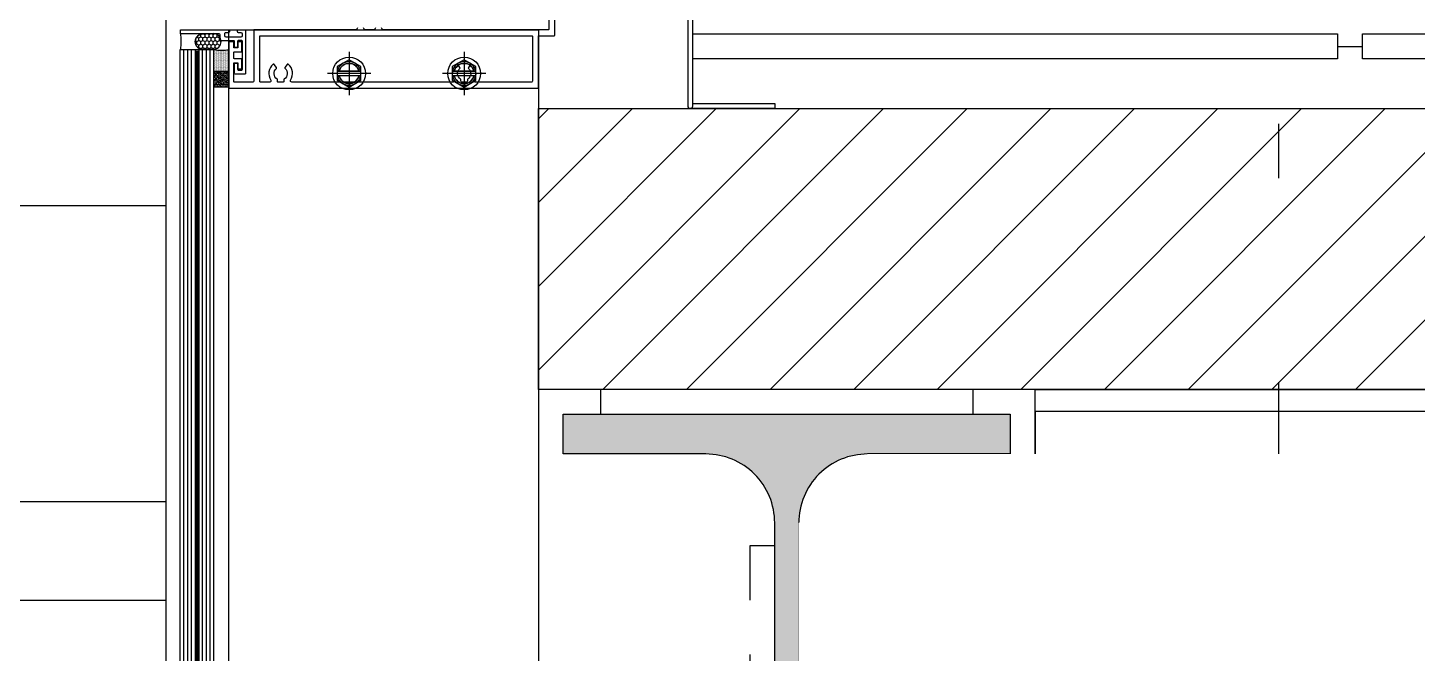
# Model space of a CAD drawing. Header units: millimetres. Extents: x -101 to 3415, y -52 to 1366.
# Drawn here: x 226.011 to 228.569, y 96.546 to 97.697 of the extents above; entities that cross this region are included whole.
import ezdxf

# ---------------------------------------------------------------- set-up
doc = ezdxf.new("R2010")
doc.units = ezdxf.units.MM
doc.set_wipeout_variables(frame=1)
doc.linetypes.add('DASHDOT2', pattern=[0.5, 0.25, -0.125, 0, -0.125])
doc.linetypes.add('OCULTA2', pattern=[0.30000000000000004, 0.2, -0.1])
doc.layers.add('00_ARQ', color=8, linetype='Continuous')
doc.layers.add('A-ESTRUCTURA', color=6, linetype='Continuous')

# ---------------------------------------------------------------- blocks, each defined once
blk = doc.blocks.new('A$C4DC86443')
at = {"layer": 'A-ESTRUCTURA', "color": 8, "linetype": 'OCULTA2', "ltscale": 0.1}
for points in [[(-0.07500000000000284, 0.01000000000000004), (0.07500000000000284, 0.01000000000000004), (0.07500000000000284, 0), (-0.07500000000000284, 0)], [(0.004850000000004684, -0.3530000000000101), (0.004850000000004684, -0.05300000000001009), (0.0148500000000098, -0.05300000000001009), (0.0148500000000098, -0.3530000000000101)], [(-0.1000000000000085, -0.413), (0.1000000000000085, -0.413), (0.1000000000000085, -0.423), (-0.1000000000000085, -0.423)]]:
    blk.add_lwpolyline(points, close=True, dxfattribs=at)

msp = doc.modelspace()

# ---------------------------------------------------------------- hatches: boundary and pattern name
at = {"layer": '00_ARQ'}
h = msp.add_hatch(dxfattribs=at)
h.set_pattern_fill('PLASTI', color=9, scale=0.2286459215875386)
h.set_pattern_definition([(0, (-3488.395460651146, -6.623347380706074), (0, 1.451901602080869), []), (0, (-3488.395460651146, -6.441859680445821), (0, 1.451901602080869), []), (0, (-3488.395460651146, -6.260371980186391), (0, 1.451901602080869), []), (0, (-3488.395460651146, -5.715908879404809), (0, 1.451901602080869), [])])
edge = h.paths.add_edge_path()
edge.add_line((226.264863185037, 169.1230504401843), (226.2648633632448, 80.53740597466133))
edge.add_line((226.2648633632448, 80.53740597466133), (213.917933543058, 80.53740597434918))
edge.add_line((213.917933543058, 80.53740597434918), (213.9179334248256, 179.9983814496445))
edge.add_line((213.9179334248256, 179.9983814496445), (255.1870279724881, 179.9983814496445))
edge.add_line((255.1870279724881, 179.9983814496445), (255.1870279724881, 163.5358751338373))
edge.add_line((255.1870279724881, 163.5358751338373), (242.2387789263361, 163.535875095341))
edge.add_line((242.2387789263361, 163.535875095341), (242.2387789263361, 175.3340046492597))
edge.add_line((242.2387789263361, 175.3340046492597), (234.0075257491843, 175.3340046492588))
edge.add_line((234.0075257491843, 175.3340046492588), (234.0075257491843, 163.535875095341))
edge.add_line((234.0075257491843, 163.535875095341), (227.23491947146, 163.5358742858918))
edge.add_line((227.23491947146, 163.5358742858918), (227.2349194471125, 163.7409483788618))
edge.add_line((227.2349194471125, 163.7409483788618), (226.9508009497627, 163.7409483788972))
edge.add_line((226.9508009497627, 163.7409483788972), (226.9508009497627, 169.1157337706937))
edge.add_line((226.9508009497627, 169.1157337706937), (227.002392721976, 169.1157337706937))
edge.add_arc((227.0023927219756, 169.1111608522638), 0.004572918429943229, 38.45059877829539, 89.99999999501449, ccw=False)
edge.add_line((227.0059739783809, 169.1140044741666), (227.1182459832772, 168.9099982576534))
edge.add_arc((227.1212533024272, 168.9116532942308), 0.003432654154160998, 208.8255805424185, 279.6250182301404)
edge.add_line((227.1218272396837, 168.9082689611255), (227.1886321916629, 168.9082689611255))
edge.add_line((227.1886321916629, 168.9082689611255), (227.1886321916629, 168.9155856306161))
edge.add_line((227.1886321916629, 168.9155856306161), (227.1253602710277, 168.9155856306161))
edge.add_arc((227.1253602710269, 168.9201585490485), 0.004572918432387496, 218.450598806381, 270.00000000997096, ccw=False)
edge.add_line((227.1217790146211, 168.9173149271424), (227.0095070097232, 169.1213211436581))
edge.add_arc((227.0064996905765, 169.119666107083), 0.003432654150171312, 28.82558053358185, 99.62501824054763)
edge.add_line((227.00592575332, 169.1230504401843), (226.264863185037, 169.1230504396803))
h = msp.add_hatch(dxfattribs=at)
h.set_pattern_fill('HONEY', color=9, scale=0.001371875529525231, angle=90, style=0)
h.set_pattern_definition([(90, (384.4278719800573, 101.5745873002996), (0.003772150112248459, 0.006533557209363909), [0.004355704806242606, -0.008711409612485212]), (330.0000000000001, (384.4278719800573, 101.5745873002996), (0.003772151464263884, -0.006533556428777442), [0.004355704806242608, -0.008711409612485215]), (30.00000000000001, (384.4278719800573, 101.5745873002996), (0.007544301576512344, 7.80586468853321e-10), [-0.008711409612485208, 0.004355704806242604])])
edge = h.paths.add_edge_path()
edge.add_line((226.3522380119786, 97.68645500841896), (226.3336016620697, 97.6861937487594))
edge.add_arc((226.3336016620697, 97.67167473014585), 0.01451901861354088, 90, 270)
edge.add_line((226.3336016620697, 97.65715571153231), (226.3522380119786, 97.65741697119188))
edge.add_arc((226.3522380119786, 97.67193598980542), 0.01451901861354088, 270, 450)
h = msp.add_hatch(dxfattribs=at)
h.set_pattern_fill('SELLADOR', color=9, scale=0.1161521281664696, angle=-90.00000000000001, style=0)
h.set_pattern_definition([(270, (370.733454456502, 72.49959299957551), (-0.001170883143194913, -0.0005854415715974566), [0, -0.001170883143194913])])
edge = h.paths.add_edge_path()
edge.add_line((226.380829403003, 97.65684926954405), (226.380829403003, 97.61670033156747))
edge.add_line((226.380829403003, 97.61670033156747), (226.3534709814529, 97.61670033156747))
edge.add_line((226.3534709814529, 97.61670033156747), (226.3534709814529, 97.65715808939589))
edge.add_arc((226.3679899970829, 97.73140218431138), 0.07565042924321973, 258.9350025867149, 279.7715512504817)
h = msp.add_hatch(dxfattribs=at)
h.set_pattern_fill('NORTON', color=9, scale=0.1161521281664696, style=0)
h.set_pattern_definition([(180, (366.3968921316728, 95.94194281366863), (0, 0.004056067161211564), [0.002341772093996234, -0.004683543026471186]), (60.00000000000003, (366.3968921316728, 95.94194281366863), (0.00351265720106505, -0.002028033580605782), [0.002341772093996209, -0.004683543026471139]), (120, (366.3945503595756, 95.94194281366863), (0.00351265720106505, 0.002028033580605783), [0.002341772093996221, -0.00468354302647116]), (60.00000000000003, (366.3906474064743, 95.93518270057157), (0.007025315408037035, -0.004056067741972203), [0, -0.01405062907941346]), (60.00000000000003, (366.3914279975604, 95.9365347229594), (0.007025315408037035, -0.004056067741972203), [0, -0.01405062907941346]), (60.00000000000003, (366.3922085874835, 95.93788674534555), (0.007025315408037035, -0.004056067741972203), [0, -0.01405062907941346]), (60.00000000000003, (366.3929891785697, 95.93923876773337), (0.007025315408037035, -0.004056067741972203), [0, -0.01405062907941346]), (60.00000000000003, (366.3937697696541, 95.94059079128165), (0.007025315408037035, -0.004056067741972203), [0, -0.01405062907941346]), (60.00000000000003, (366.3906474064743, 95.94329483489433), (0.007025315408037035, -0.004056067741972203), [0, -0.01405062907941346]), (60.00000000000003, (366.3914279975604, 95.94464685728133), (0.007025315408037035, -0.004056067741972203), [0, -0.01405062907941346]), (60.00000000000003, (366.3922085874835, 95.94599887966913), (0.007025315408037035, -0.004056067741972203), [0, -0.01405062907941346]), (60.00000000000003, (366.3929891785697, 95.9473509020553), (0.007025315408037035, -0.004056067741972203), [0, -0.01405062907941346]), (60.00000000000003, (366.3937697696541, 95.94870292560441), (0.007025315408037035, -0.004056067741972203), [0, -0.01405062907941346]), (60.00000000000003, (366.399819345338, 95.94566087581329), (0.007025315408037035, -0.004056067741972203), [0, -0.007025315120467374]), (60.00000000000003, (366.3986484598693, 95.94633688700719), (0.007025315408037035, -0.004056067741972203), [0, -0.007025315120467374]), (60.00000000000003, (366.3963066889384, 95.94768890823289), (0.007025315408037035, -0.004056067741972203), [0, -0.007025315120467374]), (60.00000000000003, (366.395135803473, 95.94836491942598), (0.007025315408037035, -0.004056067741972203), [0, -0.007025315120467374])])
h.paths.add_polyline_path([(226.3534709806704, 97.58766229952666), (226.3534709806704, 97.61670033156747), (226.380829403003, 97.61670033156747), (226.380829403003, 97.58766230235987)])
h = msp.add_hatch(dxfattribs=at)
h.set_pattern_fill('LINE', color=9, scale=0.03429688823813077, angle=45, style=0)
h.set_pattern_definition([(44.99999999999999, (-3488.395460651146, -6.577346177337019), (-0.07699871013352462, 0.07699871013352458), [])])
h.paths.add_polyline_path([(319.8267743586035, 97.03185493348914), (226.9508392464516, 97.03192234239043), (226.9508392464516, 97.54866212517803), (319.8267743586035, 97.54859471627674)])
h = msp.add_hatch(color=9, dxfattribs=at)
edge = h.paths.add_edge_path()
edge.add_line((227.4302714479123, 96.78622243875667), (227.4302714479123, 95.32942415636214))
edge.add_arc((227.5877235092366, 95.32516294734302), 0.157509712454721, 178.4497522056292, 258.7548825868334)
edge.add_line((227.5570080534536, 95.17067712180032), (227.8196554523776, 95.17067712180032))
edge.add_line((227.8196554523776, 95.17067712180032), (227.8196554523776, 95.09751042689186))
edge.add_line((227.8196554523776, 95.09751042689186), (226.9965301346604, 95.09751042689186))
edge.add_line((226.9965301346604, 95.09751042689186), (226.9965301346604, 95.17067712180032))
edge.add_line((226.9965301346604, 95.17067712180032), (227.2591775335859, 95.17067712180032))
edge.add_arc((227.2284620778021, 95.32516294734208), 0.1575097124539426, 281.2451174135171, 361.5502477947198)
edge.add_line((227.3859141391256, 95.32942415636214), (227.3859141391256, 96.78622243875667))
edge.add_arc((227.2591775335855, 96.78622243875705), 0.1267366055400601, 359.9999999998265, 449.9999999998329)
edge.add_line((227.2591775335859, 96.91295904429711), (226.9965301346604, 96.91295904429711))
edge.add_line((226.9965301346604, 96.91295904429711), (226.9965301346604, 96.98612573920558))
edge.add_line((226.9965301346604, 96.98612573920558), (227.8196554523776, 96.98612573920558))
edge.add_line((227.8196554523776, 96.98612573920558), (227.8196554523776, 96.91295904429711))
edge.add_line((227.8196554523776, 96.91295904429711), (227.5570080534536, 96.91295904429711))
edge.add_arc((227.5570080534532, 96.78622243875625), 0.1267366055408559, 89.99999999980727, 179.9999999998137)

# ---------------------------------------------------------------- linework, layer by layer
at = {"layer": '00_ARQ', "color": 9, "linetype": 'DASHDOT2', "ltscale": 3}
msp.add_line((228.3141026527964, 38.69520401653707), (228.3141042930756, 195.7658865002211), dxfattribs=at)
at = {"layer": '00_ARQ', "color": 9}
msp.add_line((226.3260334790926, 97.6536857849591, 0.0001105321961086078), (226.3190826430739, 97.6536857849591, 0.0001105321961086078), dxfattribs=at)
at = {"layer": '00_ARQ', "color": 9, "ltscale": 3}
msp.add_line((228.4221752563639, 97.66298507651031), (228.4679044406818, 97.66298507651031), dxfattribs=at)
msp.add_line((228.4221752563639, 97.66298507651031), (228.4679044406818, 97.66298507651031), dxfattribs=at)
at = {"layer": '00_ARQ', "color": 9}
for points in [[(226.264863185037, 169.1230504401843), (226.2648633632448, 80.53740597466133), (213.917933543058, 80.53740597434918), (213.9179334248256, 179.9983814496445)], [(226.3808294030013, 94.82558607555366), (226.380829403003, 97.69351276583605), (226.9508884739885, 97.69351276583605), (226.9508009497989, 96.51735724395041)], [(226.2914715087929, 94.82558607555366), (226.2914715087929, 97.65715808939589), (226.3189090109687, 97.65715808939589), (226.3189090109687, 94.82558607555366)], [(226.2983308843368, 94.82558607555366), (226.2983308843368, 97.65715808939589)], [(226.3051902598808, 94.82558607555366), (226.3051902598808, 97.65715808939589)], [(226.3120496354247, 94.82558607555366), (226.3120496354263, 97.65715808939589)], [(226.3532973491598, 94.82558607555366), (226.3532973491615, 97.65715808939589), (226.3258598469857, 97.65715808939589), (226.3258598469857, 94.82558607555366)], [(226.3327192225313, 94.82558607555366), (226.3327192225313, 97.65715808939589)], [(226.3395785980736, 94.82558607555366), (226.3395785980736, 97.65715808939589)], [(226.3464379736175, 94.82558607555366), (226.3464379736191, 97.65715808939589)], [(226.6023166830882, 97.6529567997842), (226.6023166830882, 97.57318952849833)], [(226.8141582135435, 97.6529567997842), (226.8141582135435, 97.57318952849833)], [(226.6240952071187, 97.61742886894834), (226.5805381590562, 97.61742886894834)], [(226.8359367375755, 97.61742886894834), (226.792379689513, 97.61742886894834)], [(226.6422003187329, 97.61307316414127), (226.5624330474453, 97.61307316414127)], [(226.6240952071187, 97.60871745933585), (226.5805381590562, 97.60871745933585)], [(226.8540418491864, 97.61307316414127), (226.7742745779021, 97.61307316414127)], [(226.8359367375755, 97.60871745933585), (226.792379689513, 97.60871745933585)], [(227.2350070164524, 97.55786859073875), (227.386127416946, 97.55786859073875), (227.386127416946, 97.54866241949242), (227.2304039313823, 97.54866241949242)]]:
    msp.add_lwpolyline(points, dxfattribs=at)
for points in [[(227.2258008000599, 97.92642437434776), (227.2258008457587, 97.55326550511516, 0.9999999999999998), (227.2350070170025, 97.55326550511516), (227.2350069713037, 97.9356305455941, 0.4142135623730951)], [(226.6175826195562, 97.69714252652113, -0.4142135623603699), (226.6139528655498, 97.69351277251717), (226.4281400665076, 97.69351277251799, 0.4142135623686898), (226.4267681909797, 97.69214089698933), (226.4267681909764, 97.59865778612459, -0.4142135623535168), (226.425396315447, 97.59728591059593), (226.3913471147615, 97.59728591059428, -0.4142135623873022), (226.3899752392288, 97.59865778612377), (226.3899752392288, 97.63161786831603, -0.4142135623660639), (226.3913471147582, 97.63298974384551), (226.3963344539247, 97.63298974384551, -0.4142135624071733), (226.3977063294525, 97.63161786831603), (226.3977063294525, 97.62292932329512, 0.4142135624079876), (226.3990782049837, 97.62155744776564), (226.4035796715665, 97.62155744776564, 0.4142135623826413), (226.4049515470944, 97.62292932329512), (226.4049515470944, 97.63884307943866, 0.4142135623538352), (226.4035796715632, 97.64021495496814), (226.3913471147615, 97.64021495496814, -0.4142135623318727), (226.3899752392304, 97.6415868304968), (226.3899752392288, 97.6515333813142, -0.4142135624073205), (226.3913471147582, 97.65290525684368), (226.4035796715665, 97.65290525684368, 0.4142135623774727), (226.4049515470944, 97.65427713237234), (226.4049515470944, 97.67019088851671, 0.414213562361102), (226.4035796715632, 97.67156276404538), (226.3990782049837, 97.67156276404538, 0.4142135623552355), (226.3977063294525, 97.67019088851671), (226.3977063294525, 97.66150234349415, -0.4142135623641082), (226.3963344539247, 97.66013046796549), (226.3913471147615, 97.66013046796549, -0.4142135623174128), (226.3899752392304, 97.66150234349415), (226.3899752392288, 97.67019088851671, 0.4142135623243242), (226.3886033637025, 97.67156276404538), (226.3822012785307, 97.67156276404538, 0.4142135623777318), (226.380829403003, 97.67019088851671), (226.380829403003, 97.58766230235987, 0.4142135623733903), (226.3821529913994, 97.586338713961), (226.9495165984887, 97.58633871491969, 0.4142135624776956), (226.9508884740181, 97.58771059045), (226.9508884739852, 97.68124002837003, -0.4142135623730691), (226.9522603566191, 97.68261191100397), (226.9799290494879, 97.68261191101304, 0.4142135623730656), (226.9813009321218, 97.6839837936478), (226.9813009320691, 97.83077950916307, 0.4142135622687219)], [(226.9703259262238, 97.7858867111899), (226.9703259313088, 97.69488464812655, -0.414213585523193), (226.9689540486436, 97.69351276541765), (226.6659025907268, 97.69351277243564, -0.4142135555882084), (226.6622728368077, 97.6971425264396)], [(226.2916574935846, 97.69351279762655), (226.3797990709501, 97.69351279296905, -0.4142135623720295), (226.3820855300588, 97.69122633364616), (226.3820855300144, 97.69031174996066, -0.4142135623752261), (226.3797990706931, 97.68802529085191), (226.3752261522599, 97.68802529106688, 0.4142135623741606), (226.3729396929369, 97.68573883195731), (226.3729396928102, 97.68299508089834, 0.4142135623720295), (226.3752261519156, 97.68070862157545), (226.4035782461949, 97.68070862024697, 0.4142135623720295), (226.4058647055194, 97.68299507935572), (226.4058647056463, 97.68573883041469, 0.4142135623741606), (226.4035782465376, 97.68802528973839), (226.3990053281059, 97.68802528995253, -0.414213562373095), (226.3967188689971, 97.69031174927541), (226.3967188690417, 97.69122633296092, -0.4142135623720295), (226.3990053283629, 97.69351279206965), (226.4104376244436, 97.69351279153432, -0.4142135623775348), (226.4118094999055, 97.69214091593976), (226.4118094956673, 97.61350958756944, -0.4142135623704312), (226.4104376200752, 97.61213771210502), (226.3927175611506, 97.61213771293522, -0.4142135623713193), (226.3913456856853, 97.61350958852812), (226.3913456864991, 97.63082951708975, -0.414213562375759), (226.3927175620944, 97.63220139255418), (226.3954184420419, 97.63220139242733, -0.4142135623748709), (226.3967903175054, 97.63082951683444), (226.3967903170376, 97.62076909628404, 0.4142135623713191), (226.3981621925012, 97.6193972206903), (226.4044928264518, 97.61939722039381, 0.414213562374871), (226.4058647020455, 97.62076909585824), (226.4058647050269, 97.67247736696298, 0.4142135623739829), (226.40449282956, 97.67384924255589), (226.3981621956078, 97.67384924285238, 0.4142135623722072), (226.3967903200141, 97.67247736738796), (226.3967903195414, 97.66241694683757, -0.4142135623704312), (226.3954184439476, 97.66104507137231), (226.3927175639969, 97.66104507149834, -0.4142135623713193), (226.3913456885317, 97.66241694709205), (226.3913456889831, 97.6720200757993, 0.4142135623739829), (226.3899738135178, 97.67339195139303), (226.3674773412127, 97.67339195244725, -0.4142135623741606), (226.3651908821024, 97.67567841177012), (226.3651908824895, 97.68390966494705, 0.4142135623720295), (226.3629044233808, 97.68619612427075), (226.2916574935846, 97.68619612809478), (226.2916574935846, 97.69351279762655)], [(226.6507298760984, 97.6971425265236, -0.414213562360486), (226.6471001220968, 97.69351277251964), (226.6327553342621, 97.69351277251964, -0.4142135623663205), (226.6291255802589, 97.6971425265236)]]:
    msp.add_lwpolyline(points, format="xyb", dxfattribs=at)
for points in [[(226.333596906148, 97.68619612584385), (226.292786930004, 97.686196128033, -0.3346519711069849), (226.2914681216197, 97.68719013222974, -0.08500362098607424), (226.291645141086, 97.65715808939589), (226.3190826432617, 97.65715808939589), (226.3336016618737, 97.65715808939589, -0.9998362376315609)], [(226.3522380119786, 97.68645500841896), (226.3336016620697, 97.6861937487594, 0.9999999999999999), (226.3336016620697, 97.65715571153231), (226.3522380119786, 97.65741697119188, 0.9999999999999999)], [(226.4377431952189, 97.59865778612541), (226.4377431952139, 97.68124003547119, -0.4142135623874802), (226.4391150707418, 97.68261191099985), (226.9385415887791, 97.68261191099903, -0.4142135645573881), (226.9399134714114, 97.6812400283552), (226.9399134707953, 97.59865778705198, -0.4142135555555027), (226.9385415952659, 97.59728591155378), (226.8344425629843, 97.59728591073018, -0.5970487495917217), (226.8324141831424, 97.60105037612144, 0.3856128826082559), (226.8279201770138, 97.63005657426056, 0.4340307394782364), (226.8259349934938, 97.62978121329607), (226.8219048355353, 97.62406351479353, 0.3846867488488713), (226.8221258700178, 97.62223799825532, -0.496295237586124), (226.8208463265923, 97.60293675069778, 0.2519731040391186), (226.8202302340687, 97.60179183384508), (226.8202302340687, 97.59865778625144, -0.4142135623731348), (226.8188583585393, 97.59728591072277), (226.8094580684933, 97.59728591072277, -0.414213562373199), (226.8080861929639, 97.59865778625144), (226.8080861929639, 97.60179183384508, 0.2519741287133183), (226.8074700960274, 97.60293675361007, -0.4962888914232228), (226.8061903743383, 97.62223783943787, 0.3847374017106069), (226.8064115914956, 97.62406351479353), (226.8023814335371, 97.62978121329525, 0.4339374045957674), (226.8003965848491, 97.63005684559624, 0.3856198827278503), (226.7959022999385, 97.60105029101622, -0.5970355652160719), (226.79387385655, 97.59728591073018), (226.4966832905372, 97.5972859105984, -0.5970659097665683), (226.4946547877946, 97.60105037599625, 0.3856128826082559), (226.4901607816644, 97.63005657413456, 0.4340307394782364), (226.488175598146, 97.62978121317089), (226.4841454401859, 97.62406351466834, 0.3846867488488713), (226.48436647467, 97.62223799813013, -0.496295237586124), (226.4830869312428, 97.6029367505726, 0.2519731040391186), (226.4824708387192, 97.6017918337199), (226.4824708387192, 97.59865778612624, -0.4142135623731348), (226.4810989631882, 97.59728591059758), (226.4716986731439, 97.59728591059758, -0.414213562373199), (226.4703267976161, 97.59865778612624), (226.4703267976161, 97.6017918337199, 0.2519741287133183), (226.469710700678, 97.60293675348404, -0.4962888914232228), (226.4684309789872, 97.62223783931269, 0.3847374017106069), (226.4686521961462, 97.62406351466834), (226.4646220381877, 97.62978121317006, 0.4339374045957674), (226.462637189498, 97.63005684547106, 0.3856198827278503), (226.4581429045891, 97.60105029089102, -0.59705485506957), (226.4561143230434, 97.59728591059758), (226.4391150707484, 97.59728591059675, -0.4142135623730448)], [(226.380829403003, 97.65684926954405), (226.380829403003, 97.61670033156747), (226.3534709814529, 97.61670033156747), (226.3534709814529, 97.65715808939589, 0.09116792603801875)], [(226.5809781745979, 97.61742886894834), (226.5842025954104, 97.61742886894834, -0.788044628104736), (226.6204307707661, 97.61742886894834), (226.6236551915803, 97.61742886894834, 0.8164965809277714)], [(226.5842025954104, 97.61742886894834), (226.6204307707661, 97.61742886894834, 0.7880446281047175)], [(226.7928197050547, 97.61742886894834), (226.7960441258656, 97.61742886894834, -0.788044628104736), (226.832272301223, 97.61742886894834), (226.8354967220338, 97.61742886894834, 0.8164965809277714)], [(226.7960441258656, 97.61742886894834), (226.832272301223, 97.61742886894834, 0.7880446281047175)], [(226.5842025954104, 97.60871745933585), (226.5809781745979, 97.60871745933585, 0.8164965809277903), (226.6236551915803, 97.60871745933585), (226.6204307707661, 97.60871745933585, -0.7880446281047366)], [(226.6204307707661, 97.60871745933585), (226.5842025954104, 97.60871745933585, 0.7880446281047175)], [(226.7960441258656, 97.60871745933585), (226.7928197050547, 97.60871745933585, 0.8164965809277903), (226.8354967220338, 97.60871745933585), (226.832272301223, 97.60871745933585, -0.7880446281047366)], [(226.832272301223, 97.60871745933585), (226.7960441258656, 97.60871745933585, 0.7880446281047175)], [(227.4302714479123, 96.78622243875667), (227.4302714479123, 95.32942415636214, 0.3654787225960788), (227.5570080534536, 95.17067712180032), (227.8196554523776, 95.17067712180032), (227.8196554523776, 95.09751042689186), (226.9965301346604, 95.09751042689186), (226.9965301346604, 95.17067712180032), (227.2591775335859, 95.17067712180032, 0.3654787225960811), (227.3859141391256, 95.32942415636214), (227.3859141391256, 96.78622243875667, 0.414213562373095), (227.2591775335859, 96.91295904429711), (226.9965301346604, 96.91295904429711), (226.9965301346604, 96.98612573920558), (227.8196554523776, 96.98612573920558), (227.8196554523776, 96.91295904429711), (227.5570080534536, 96.91295904429711, 0.414213562373095)]]:
    msp.add_lwpolyline(points, format="xyb", close=True, dxfattribs=at)
at = {"layer": '00_ARQ', "color": 9, "ltscale": 3}
for points in [[(227.2350069956514, 97.64012067039157), (227.2350069956514, 97.68584985470947), (228.4221752563639, 97.68584966866926), (228.4221752563639, 97.64012048435137)], [(228.4679044406818, 97.64012048435137), (228.4679044406818, 97.68584966866926), (230.3056450513872, 97.68584967813088), (230.3056450513872, 97.64012049381299)]]:
    msp.add_lwpolyline(points, close=True, dxfattribs=at)
at = {"layer": '00_ARQ', "color": 9, "const_width": 0.004572918431750771}
msp.add_lwpolyline([(226.3224731205188, 94.82558607555366), (226.3224731205204, 97.65386289649416)], dxfattribs=at)
at = {"layer": '00_ARQ', "color": 9}
for points in [[(226.3534709806704, 97.58766229952666), (226.3534709806704, 97.61670033156747), (226.380829403003, 97.61670033156747), (226.380829403003, 97.58766230235987)], [(226.6240952071187, 97.62564700085387), (226.6023166830882, 97.63822083756565), (226.5805381590562, 97.62564700085387), (226.5805381590562, 97.60049932742949), (226.6023166830882, 97.58792549071771), (226.6240952071187, 97.60049932742949)], [(226.8359367375755, 97.62564700085387), (226.8141582135435, 97.63822083756565), (226.792379689513, 97.62564700085387), (226.792379689513, 97.60049932742949), (226.8141582135435, 97.58792549071771), (226.8359367375755, 97.60049932742949)], [(319.8267743586035, 97.03185493348914), (226.9508392464516, 97.03192234239043), (226.9508392464516, 97.54866212517803), (319.8267743586035, 97.54859471627674)]]:
    msp.add_lwpolyline(points, close=True, dxfattribs=at)
at = {"layer": '00_ARQ', "color": 9, "ltscale": 2}
for points in [[(227.8653846366938, 97.03185492352264), (253.2771122286207, 97.03185493348914), (253.2771122286207, 95.6188231380784), (227.8653846366938, 95.6188231281119)], [(253.2771122286207, 96.99115595944603), (227.8653846366938, 96.99115594948036), (227.8653846366938, 95.65952210215336), (253.2771122286207, 95.65952211212068)]]:
    msp.add_lwpolyline(points, close=True, dxfattribs=at)
at = {"layer": '00_ARQ', "color": 9}
for centre in [(226.6023166830882, 97.61307316414127), (226.8141582135435, 97.61307316414127)]:
    msp.add_circle(centre, 0.03019955332328209, dxfattribs=at)

# ---------------------------------------------------------------- block references
at = {"layer": '00_ARQ', "color": 9, "extrusion": (0, 0, -1), "xscale": 4.572918431750428, "yscale": 4.572918431750428, "zscale": -4.572918431750772}
msp.add_blockref('A$C4DC86443', (-227.4080927935198, 96.98612573920558), dxfattribs=at)

# ---------------------------------------------------------------- next in the draw order: wipeouts: each hides what was drawn before it
at = {"color": 9, "ltscale": 2}
msp.add_wipeout([(228.32267647986848, 96.91295904429734), (228.32267647986848, 95.99837535794718), (227.81965545237586, 95.99837535794718), (227.81965545237586, 95.1706771218003), (227.55700805345245, 95.17067712180022), (227.4302714479123, 95.32942415636447), (227.4302714479123, 96.7862224387572), (227.55700805345245, 96.91295904429734)], dxfattribs=at).dxf.layer = '00_ARQ'

# ---------------------------------------------------------------- next in the draw order: linework, layer by layer
at = {"layer": '00_ARQ', "color": 9}
msp.add_lwpolyline([(226.3808139485421, 94.76893855976748), (226.3808139485421, 94.79298572942648, 0.4142135623766002), (226.3790762395424, 94.79472343842868, -2.393763305771752e-12), (226.2666008940384, 94.79472343842868, 0.4142135620982981), (226.264863185037, 94.79298572942648)], format="xyb", dxfattribs=at)

doc.saveas('drawing.dxf')
